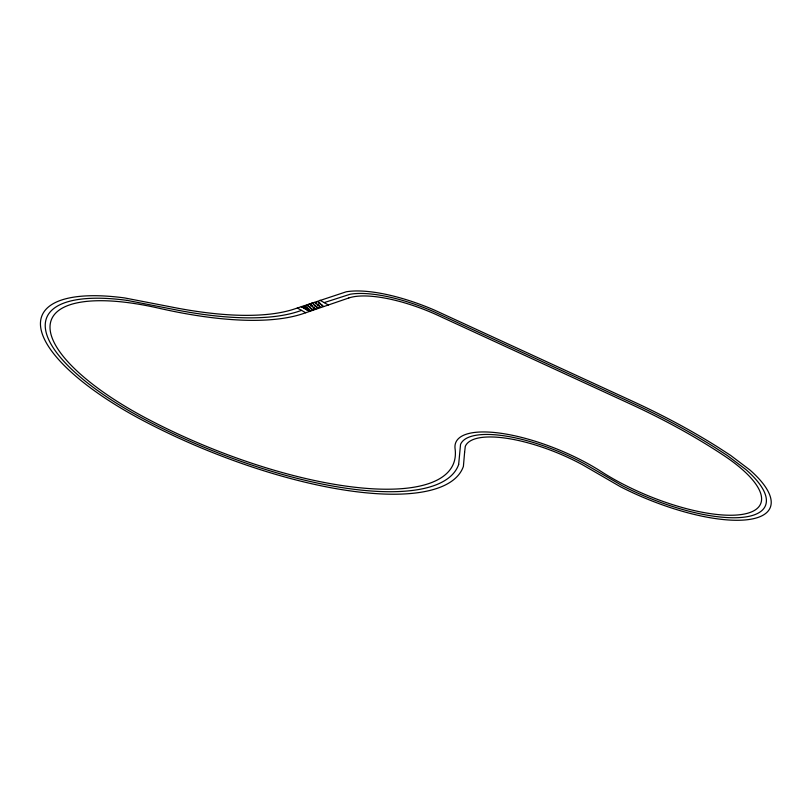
<?xml version="1.0" encoding="UTF-8"?>
<svg xmlns="http://www.w3.org/2000/svg" width="811" height="811" viewBox="0 0 811 811"><rect width="100%" height="100%" fill="white"/><g stroke="black" fill="none" stroke-linecap="round" stroke-linejoin="round"><path stroke-width="1.22" d="M458.661 464.429L460.536 444.458A93.285 30.828 22.4 0 1 584.66 463.912L622.321 485.738A112.617 37.225 22.4 0 0 744.468 517.114A112.617 37.225 22.4 0 0 745.917 469.579L727.335 455.518L714.896 447.469A274.098 90.599 22.4 0 0 631.992 402.874L433.926 311.708A89.768 29.672 22.4 0 0 350.139 294.241L324.167 302.615M301.824 306.943L302.391 306.751M304.206 306.031L306.071 306.73L305.463 306.74M306.811 305.139L308.677 305.838L308.068 305.848M314.627 302.462L316.493 303.152L315.885 303.172M317.223 301.57L319.088 302.26L318.49 302.28M302.351 307.237L302.919 307.045M302.868 307.541L303.436 307.349M303.395 307.835L303.963 307.643M313.553 304.733L315.418 305.433L314.81 305.443M316.158 303.841L318.024 304.541L317.415 304.551M303.922 308.129L304.49 307.937M304.449 308.423L305.007 308.231M304.966 308.727L305.534 308.535M301.53 310.38L299.3 311.14A276.531 91.4 22.4 0 1 172.226 309.133L127.134 300.384M305.494 309.021L306.061 308.829M309.873 307.896L311.738 308.596L311.13 308.606M312.478 307.004L314.344 307.704L313.735 307.714M306.021 309.315L306.588 309.123M306.538 309.609L307.105 309.417M307.065 309.914L307.633 309.721M307.592 310.207L308.16 310.015M308.119 310.501L308.677 310.309M308.798 310.167L310.664 310.866L310.066 310.887M319.22 306.599L321.085 307.298L320.477 307.308M321.825 305.706L323.68 306.406L323.082 306.416M308.636 310.795L309.204 310.603M309.163 311.1L309.731 310.897M319.98 300.242L328.364 304.987M301.864 306.457L310.258 311.201M301.58 306.548L309.974 311.292M301.297 306.649L309.69 311.394M297.333 308.008L305.727 312.752M458.671 464.439A240.877 79.61 22.4 0 1 146.061 420.139A179.393 59.294 22.4 0 1 45.568 329.651A179.393 59.294 22.4 0 1 127.134 300.384M464.602 452.376L463.405 466.355A246.017 81.313 22.4 0 1 144.125 421.112A184.523 60.987 22.4 0 1 40.793 328.039A184.523 60.987 22.4 0 1 124.701 297.951L170.381 306.791A271.482 89.727 22.4 0 0 295.143 308.758L346.256 291.788A94.877 31.355 22.4 0 1 434.818 310.258L633.269 401.587A279.085 92.241 22.4 0 1 717.654 446.993L730.508 455.316L749.79 469.893A117.767 38.928 22.4 0 1 748.269 519.608A117.767 38.928 22.4 0 1 620.537 486.793L582.572 464.804A88.156 29.135 22.4 0 0 465.281 446.415L464.602 452.376M309.599 303.993L309.092 304.166L311.282 304.946L309.599 303.993M312.205 303.101L311.698 303.273L313.887 304.044L312.205 303.101M305.929 307.156L305.423 307.328L307.602 308.109L305.929 307.156M308.535 306.264L308.018 306.436L310.207 307.217L308.535 306.264M311.13 305.372L310.623 305.544L312.813 306.325L311.13 305.372M318.946 302.696L318.439 302.868L320.619 303.638L318.946 302.696M307.46 308.535L306.953 308.717L309.133 309.488L307.46 308.535M315.266 305.859L314.759 306.031L316.949 306.811L315.266 305.859M317.871 304.966L317.365 305.139L319.554 305.919L317.871 304.966M320.477 304.074L319.97 304.247L322.149 305.027L320.477 304.074M311.596 309.021L311.079 309.204L313.269 309.974L311.596 309.021M314.202 308.129L313.685 308.302L315.874 309.082L314.202 308.129M316.797 307.237L316.29 307.41L318.48 308.19L316.797 307.237M348.74 298.002L303.466 313.522A281.579 93.062 22.4 0 1 158.966 308.221A174.274 57.601 22.4 0 0 50.12 325.018A174.274 57.601 22.4 0 0 147.987 419.175A235.737 77.917 22.4 0 0 455.083 448.807A98.415 32.531 22.4 0 1 503.357 433.642A98.415 32.531 22.4 0 1 601.529 471.759A107.468 35.522 22.4 0 0 740.666 514.63A107.468 35.522 22.4 0 0 724.152 455.731A269.12 88.946 22.4 0 0 630.705 404.152L442.694 317.598A84.648 27.979 22.4 0 0 348.74 298.002"/></g></svg>
